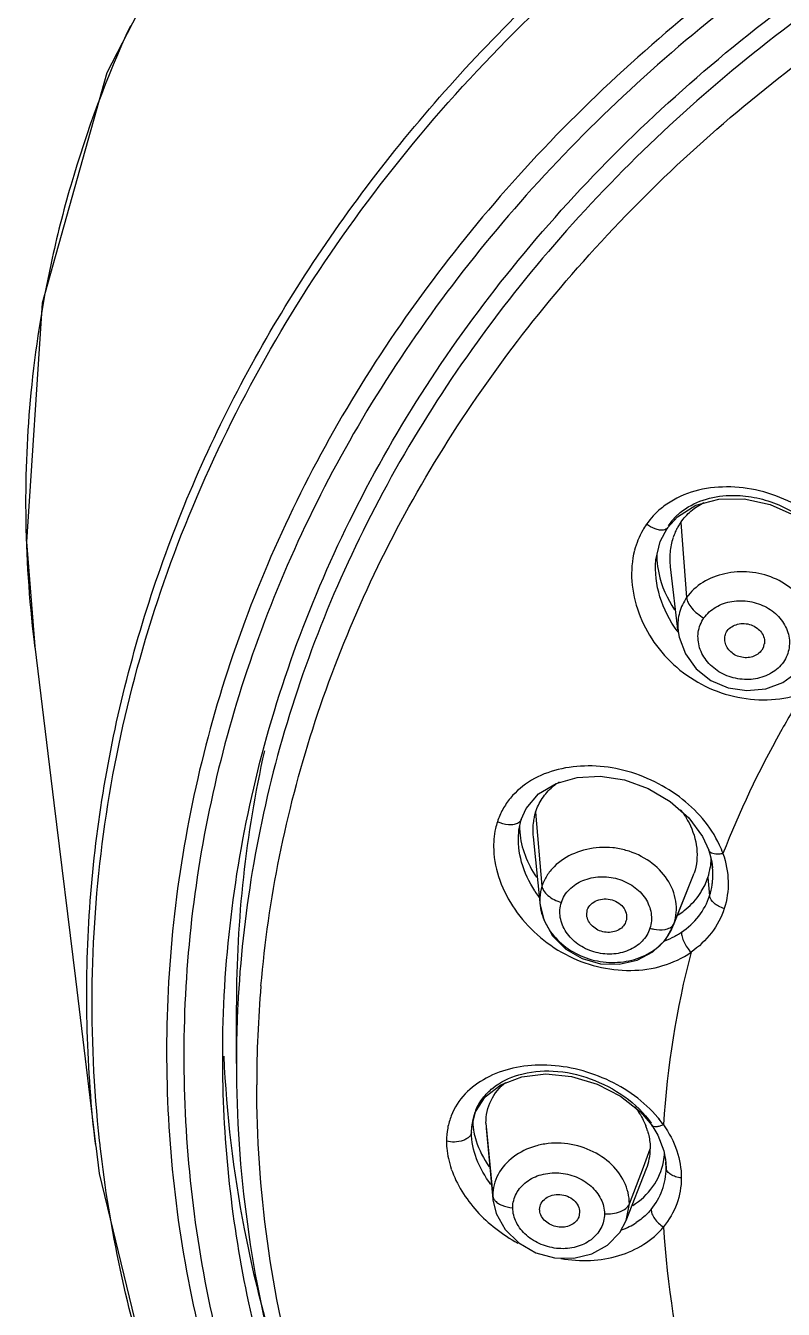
# Model space of a CAD drawing. Extents: x 0 to 1239, y 0 to 509.
# Drawn here: x 71.46 to 88.1, y 230.72 to 258.9 of the extents above; entities that cross this region are included whole.
import ezdxf

# ---------------------------------------------------------------- set-up
doc = ezdxf.new("R2010")
doc.units = 0
doc.header["$LTSCALE"] = 10
doc.header["$MEASUREMENT"] = 0
doc.layers.get('0').update_dxf_attribs({"linetype": 'CONTINUOUS'})

msp = doc.modelspace()

# ---------------------------------------------------------------- linework, layer by layer
at = {"color": 7, "linetype": 'Continuous'}
for p, q in [((85.551, 247.87), (85.77, 248.114)), ((85.551, 247.871), (85.551, 247.87)), ((71.476, 247.569), (71.669, 245.182)), ((85.3, 247.165), (85.301, 247.17)), ((85.614, 247.015), (85.783, 245.583)), ((87.661, 245.253), (87.625, 245.188)), ((82.343, 241.472), (82.452, 241.712)), ((86.019, 241.509), (86.321, 241.1)), ((82.286, 241.189), (82.291, 241.237)), ((82.291, 241.237), (82.343, 241.472)), ((82.343, 241.472), (82.343, 241.472)), ((82.285, 241.186), (82.286, 241.189)), ((82.602, 241.089), (82.755, 239.577)), ((86.321, 241.1), (86.46, 240.795)), ((86.46, 240.795), (86.46, 240.795)), ((86.46, 240.795), (86.479, 240.736)), ((86.479, 240.736), (86.525, 240.542)), ((86.525, 240.542), (86.543, 240.412)), ((86.543, 240.412), (86.543, 240.413)), ((85.674, 239.121), (86.113, 240.217)), ((86.113, 240.217), (86.14, 240.293)), ((82.755, 239.597), (82.757, 239.579)), ((83.781, 239.366), (83.793, 239.484)), ((84.642, 239.236), (84.635, 239.218)), ((85.674, 239.122), (85.697, 239.186)), ((72.555, 237.97), (73, 234.28)), ((76.087, 236.112), (76.087, 237.395)), ((81.256, 234.723), (81.335, 235.049)), ((84.958, 235.05), (85.207, 234.756)), ((85.207, 234.756), (85.339, 234.539)), ((85.207, 234.756), (85.207, 234.756)), ((81.25, 234.603), (81.256, 234.723)), ((81.256, 234.723), (81.256, 234.73)), ((81.573, 234.694), (81.712, 233.213)), ((85.339, 234.539), (85.474, 234.194)), ((85.474, 234.194), (85.519, 233.95)), ((85.519, 233.95), (85.519, 233.951)), ((84.647, 232.666), (85.095, 233.809)), ((81.712, 233.213), (81.72, 233.128)), ((81.72, 233.124), (81.72, 233.123)), ((82.747, 232.884), (82.746, 232.909)), ((83.625, 232.849), (83.605, 232.743)), ((84.648, 232.665), (84.648, 232.666))]:
    msp.add_line(p, q, dxfattribs=at)
at = {"color": 9, "linetype": 'Continuous'}
for p, q in [((85.844, 247.993), (85.972, 246.341)), ((82.655, 241.631), (82.798, 240.008)), ((85.697, 239.186), (86.11, 240.218)), ((86.11, 240.218), (86.14, 240.293)), ((86.442, 240.199), (86.478, 239.794)), ((81.25, 234.603), (81.267, 234.78)), ((81.567, 234.804), (81.716, 233.213)), ((73.094, 234.33), (73.084, 234.422)), ((73.097, 234.302), (73.094, 234.33)), ((85.023, 233.836), (85.176, 234.238)), ((85.506, 234.02), (85.525, 233.814)), ((85.525, 233.814), (85.519, 233.95)), ((84.717, 233.033), (85.023, 233.836)), ((81.716, 233.213), (81.72, 233.124)), ((84.648, 232.666), (84.717, 233.033))]:
    msp.add_line(p, q, dxfattribs=at)
at = {"color": 7, "linetype": 'Continuous'}
for points in [[(100.618, 278.623), (94.333, 276.713), (88.594, 274.107), (83.488, 270.829), (79.144, 266.972), (75.711, 262.637), (73.246, 257.864), (71.824, 252.806), (71.476, 247.569)], [(85.77, 248.114), (86.179, 248.368), (86.681, 248.502), (87.236, 248.509), (87.805, 248.389), (88.35, 248.144), (88.827, 247.789), (89.205, 247.355)], [(85.301, 247.17), (85.395, 247.576), (85.551, 247.871)], [(85.788, 245.598), (85.809, 245.475), (85.946, 245.105), (86.183, 244.78), (86.505, 244.525), (86.888, 244.363), (87.299, 244.299), (87.709, 244.339), (88.087, 244.48), (88.405, 244.714), (88.558, 244.895)], [(71.659, 245.269), (72.083, 241.837), (72.555, 237.97)], [(82.452, 241.712), (82.722, 242.03), (83.106, 242.263), (83.569, 242.395), (84.078, 242.422), (84.61, 242.342), (85.132, 242.152), (85.612, 241.868), (86.019, 241.509)], [(82.755, 239.597), (82.837, 239.264), (83.032, 238.918), (83.32, 238.627), (83.679, 238.415), (84.081, 238.302), (84.492, 238.291), (84.886, 238.379), (85.233, 238.563), (85.508, 238.83), (85.674, 239.121)], [(81.335, 235.049), (81.549, 235.38), (81.896, 235.645), (82.352, 235.821), (82.883, 235.886), (83.448, 235.83), (84.006, 235.663), (84.521, 235.398), (84.958, 235.05)], [(72.999, 234.309), (73.078, 233.7), (74.393, 228.269), (76.758, 223.105), (80.102, 218.336), (84.349, 214.082), (89.399, 210.437), (95.096, 207.539), (101.315, 205.442), (107.441, 204.273)], [(81.72, 233.124), (81.79, 232.818), (81.988, 232.467), (82.288, 232.173), (82.661, 231.959), (83.076, 231.844), (83.498, 231.839), (83.891, 231.935), (84.236, 232.125), (84.504, 232.4), (84.648, 232.665)]]:
    msp.add_lwpolyline(points, dxfattribs=at)
at = {"color": 9, "linetype": 'Continuous'}
for centre, radius, start, end in [((96.988, 248.241), 25.556, 155.356, 163.767), ((96.41, 248.424), 24.951, 163.7996, 167.8303), ((96.341, 248.442), 24.88, 167.8375, 174.4718), ((96.423, 248.436), 24.962, 174.4758, 180.5442), ((97.057, 248.441), 25.596, 180.5434, 186.9119), ((87.785, 247.09), 2.504, 216.2506, 216.9643), ((86.926, 245.732), 1.146, 183.5235, 186.7309), ((97.716, 248.507), 26.258, 186.8797, 187.0814), ((84.771, 240.023), 2.12, 19.2384, 24.73), ((84.896, 241.341), 2.678, 212.5214, 215.6503), ((84.938, 241.37), 2.728, 215.6436, 216.6913), ((84.949, 240.323), 1.612, 300.5662, 304.4887), ((104.982, 233.599), 19.55, 165.3127, 176.5791), ((101.816, 235.641), 25.282, 175.0629, 179.9951), ((101.62, 236.112), 25.533, 177.1305, 179.9986), ((83.408, 233.308), 2.522, 38.9907, 39.9234), ((83.504, 233.385), 2.399, 35.1492, 39.0152), ((83.921, 234.093), 1.751, 290.9898, 296.9127), ((83.976, 233.984), 1.629, 296.9116, 303.1634), ((104.889, 233.675), 19.457, 183.3868, 194.7076)]:
    msp.add_arc(centre, radius, start, end, dxfattribs=at)
at = {"color": 7, "linetype": 'Continuous'}
for centre, radius, start, end in [((86.719, 247.119), 1.403, 135.1481, 145.0451), ((86.75, 247.089), 1.446, 132.083, 135.1759), ((86.869, 247.277), 1.25, 145.0721, 149.1207), ((86.971, 247.225), 1.365, 155.8467, 161.8553), ((86.932, 247.242), 1.323, 153.4314, 155.8271), ((86.903, 247.257), 1.29, 149.1238, 153.4387), ((87.12, 247.286), 1.801, 180.0146, 180.7785), ((87.165, 247.287), 1.847, 180.7872, 183.6161), ((87.358, 245.373), 0.325, 338.4013, 351.5441), ((101.795, 237.387), 25.708, 167.4444, 179.982), ((83.894, 241.162), 1.339, 125.4886, 130.2656), ((83.92, 241.126), 1.383, 122.7412, 125.4957), ((83.775, 241.269), 1.178, 162.0589, 166.785), ((83.887, 241.323), 1.582, 179.8115, 180.4356), ((83.94, 241.324), 1.635, 180.4552, 184.605), ((85.059, 240.647), 1.453, 342.0812, 350.9742), ((84.998, 240.657), 1.516, 350.9665, 357.8878), ((84.972, 240.658), 1.541, 357.8711, 358.3571), ((84.874, 240.256), 1.676, 5.3489, 7.9021), ((84.977, 240.706), 1.553, 324.3002, 328.1635), ((83.779, 239.701), 1.03, 181.9027, 185.7733), ((101.657, 237.401), 25.87, 182.502, 190.9519), ((82.45, 234.626), 1.197, 159.8523, 161.837), ((82.444, 234.628), 1.191, 157.2536, 159.8522), ((82.523, 234.608), 1.272, 167.491, 174.4944), ((82.66, 234.883), 1.384, 181.3426, 181.8772), ((82.717, 234.886), 1.441, 181.902, 186.1303), ((82.474, 234.618), 1.223, 161.8545, 167.4773), ((82.769, 234.805), 1.201, 180.0346, 184.7723), ((82.819, 234.897), 1.544, 186.1326, 190.5575), ((82.826, 234.809), 1.259, 184.7405, 185.2619), ((83.651, 234.182), 1.532, 19.7529, 21.4279), ((83.692, 234.197), 1.488, 17.0316, 19.7578), ((83.999, 234.237), 1.176, 338.6191, 0.0146), ((84.128, 234.213), 1.36, 349.1671, 357.8145), ((102.181, 237.493), 26.402, 190.9336, 195.9084)]:
    msp.add_arc(centre, radius, start, end, dxfattribs=at)
at = {"color": 9, "linetype": 'Continuous'}
for points, start_tangent, end_tangent in [([(73.084, 234.422), (72.925, 237.897), (73.202, 241.367), (73.913, 244.794), (75.05, 248.142), (78.548, 254.458), (83.546, 260.042), (86.542, 262.484), (89.828, 264.655), (97.127, 268.1), (105.128, 270.227), (113.487, 270.953)], (-0.108187, 0.994131), (0.999999, 0.001328)), ([(113.487, 268.538), (106.287, 267.983), (99.335, 266.337), (92.872, 263.657), (89.894, 261.957), (87.119, 260.035), (82.277, 255.597), (78.511, 250.495), (75.952, 244.906), (74.688, 239.022), (74.763, 233.047), (76.174, 227.186), (78.872, 221.641), (82.765, 216.605), (87.717, 212.251), (93.559, 208.728), (100.088, 206.159), (107.079, 204.632)], (-1, 0), (0.990632, -0.136562)), ([(113.487, 268.129), (106.359, 267.58), (99.476, 265.951), (93.076, 263.298), (90.128, 261.615), (87.381, 259.713), (82.585, 255.32), (78.855, 250.27), (76.319, 244.737), (75.066, 238.912), (75.137, 232.996), (76.53, 227.193), (79.198, 221.703), (83.048, 216.715), (87.948, 212.401), (93.729, 208.91), (100.191, 206.363), (107.111, 204.847)], (-1, 0), (0.990541, -0.137215)), ([(72.999, 234.31), (72.858, 239.364), (73.641, 244.385), (75.322, 249.247), (77.868, 253.836), (81.228, 258.079), (85.295, 261.832), (90.029, 265.059), (95.266, 267.65)], (-0.118024, 0.993011), (0.924076, 0.38221)), ([(113.487, 267.018), (106.381, 266.455), (99.533, 264.786), (93.194, 262.073), (87.594, 258.413), (82.938, 253.941), (79.395, 248.819), (78.083, 246.072), (77.094, 243.235), (76.438, 240.332), (76.119, 237.39)], (-1, 0), (-0.050045, -0.998747)), ([(76.628, 237.817), (77.036, 240.658), (77.764, 243.455), (78.805, 246.184), (80.151, 248.82), (83.706, 253.722), (88.305, 257.992), (93.785, 261.478), (99.956, 264.059), (106.601, 265.645), (113.487, 266.18)], (0.086035, 0.996292), (1, 0)), ([(89.899, 246.194), (89.758, 246.855), (89.416, 247.476), (88.909, 248.013), (88.279, 248.426), (87.575, 248.684), (86.849, 248.771), (86.151, 248.678), (85.539, 248.393)], (-0.041961, 0.999119), (-0.821846, -0.56971)), ([(85.538, 248.391), (85.411, 248.297), (85.093, 247.953)], (-0.826733, -0.562594), (-0.567468, -0.823396)), ([(85.093, 247.953), (85.009, 247.82), (84.831, 247.38)], (-0.578512, -0.815674), (-0.248232, -0.968701)), ([(85.467, 247.823), (85.38, 247.824), (85.28, 247.85), (85.093, 247.953)], (-0.986005, -0.166719), (-0.803943, 0.594706)), ([(85.551, 247.87), (85.518, 247.841), (85.467, 247.823)], (-0.57156, -0.82056), (-0.986005, -0.166719)), ([(84.83, 247.379), (84.77, 246.7), (84.921, 246.01), (85.257, 245.364), (85.755, 244.811), (86.384, 244.397), (87.097, 244.155), (87.837, 244.103), (88.543, 244.253)], (-0.253262, -0.967398), (0.9355, 0.353325)), ([(85.766, 245.609), (85.388, 246.361), (85.3, 247.165)], (-0.591321, 0.806436), (0.094872, 0.995489)), ([(88.701, 245.165), (88.771, 245.625), (88.642, 246.085), (88.333, 246.485), (87.884, 246.771), (87.354, 246.901), (86.814, 246.867), (86.331, 246.675), (85.972, 246.341)], (0.356073, 0.934458), (-0.572457, -0.819934)), ([(85.972, 246.341), (85.819, 246.016), (85.782, 245.662)], (-0.572836, -0.81967), (0.061336, -0.998117)), ([(85.972, 246.341), (86.004, 246.233), (86.089, 246.108), (86.353, 245.894)], (0.077768, -0.996971), (0.874359, -0.48528)), ([(86.353, 245.894), (86.614, 246.132), (86.968, 246.257), (87.359, 246.256), (87.729, 246.128), (88.023, 245.89), (88.197, 245.578), (88.223, 245.239), (88.097, 244.926)], (0.572727, 0.819746), (-0.572704, -0.819762)), ([(88.097, 244.926), (87.837, 244.687), (87.485, 244.559), (87.095, 244.56), (86.725, 244.691), (86.432, 244.93), (86.259, 245.242), (86.23, 245.58), (86.353, 245.894)], (-0.572704, -0.819762), (0.572728, 0.819746)), ([(88.543, 244.253), (88.035, 243.393), (86.772, 240.721)], (-0.528644, -0.848844), (-0.361658, -0.932311)), ([(86.696, 240.91), (85.814, 241.965), (85.192, 242.336), (84.508, 242.569), (83.813, 242.646), (83.151, 242.566), (82.564, 242.33), (82.104, 241.938)], (-0.417656, 0.908605), (-0.634494, -0.772928)), ([(82.103, 241.936), (81.936, 241.692), (81.818, 241.418)], (-0.641644, -0.767003), (-0.302232, -0.953234)), ([(81.818, 241.418), (81.777, 241.272), (81.737, 240.808)], (-0.315297, -0.948993), (0.042416, -0.9991)), ([(82.343, 241.472), (82.321, 241.431), (82.28, 241.396), (82.185, 241.361), (82.061, 241.355), (81.818, 241.418)], (-0.309884, -0.950775), (-0.909559, 0.415574)), ([(82.639, 239.901), (82.351, 240.534), (82.286, 241.186)], (-0.537496, 0.843267), (0.091059, 0.995845)), ([(81.737, 240.807), (81.87, 240.136), (82.202, 239.498), (82.694, 238.943), (83.311, 238.511), (84.013, 238.242), (84.746, 238.157), (85.453, 238.262), (86.07, 238.556)], (0.037451, -0.999298), (0.820597, 0.571507)), ([(85.697, 239.186), (85.745, 239.428), (85.736, 239.676), (85.549, 240.154), (85.164, 240.545), (84.642, 240.793), (84.353, 240.849), (84.06, 240.855), (83.508, 240.727), (83.063, 240.433), (82.903, 240.234), (82.798, 240.008)], (0.308415, 0.951252), (-0.308245, -0.951307)), ([(86.65, 240.71), (86.58, 240.716), (86.522, 240.734), (86.481, 240.761), (86.46, 240.795)], (-0.999922, 0.012456), (-0.328929, 0.944355)), ([(86.772, 240.721), (86.68, 240.711), (86.65, 240.71)], (-0.983907, -0.178679), (-0.999922, 0.012456)), ([(86.772, 240.721), (86.885, 240.109), (86.799, 239.513)], (0.324989, -0.945718), (-0.306304, -0.951934)), ([(83.223, 239.65), (83.399, 239.935), (83.697, 240.131), (84.068, 240.213), (84.458, 240.167), (84.808, 239.999), (85.067, 239.734), (85.193, 239.413), (85.168, 239.083)], (0.308442, 0.951243), (-0.308413, -0.951253)), ([(82.798, 240.008), (82.834, 239.908), (82.928, 239.802), (83.067, 239.711), (83.223, 239.65)], (0.088247, -0.996099), (0.9601, -0.279656)), ([(85.168, 239.083), (84.994, 238.797), (84.699, 238.598), (84.328, 238.516), (83.938, 238.564), (83.588, 238.734), (83.33, 238.999), (83.2, 239.32), (83.223, 239.65)], (-0.308413, -0.951253), (0.308442, 0.951243)), ([(85.862, 238.994), (86.24, 239.348), (86.478, 239.794)], (0.825158, 0.564901), (0.30867, 0.951169)), ([(86.799, 239.513), (86.676, 239.565), (86.575, 239.635), (86.478, 239.794)], (-0.95233, 0.305071), (-0.087802, 0.996138)), ([(86.799, 239.513), (86.518, 238.982), (86.07, 238.556)], (-0.312028, -0.950073), (-0.817284, -0.576236)), ([(85.168, 239.083), (85.25, 239.063), (85.501, 239.058)], (0.960111, -0.279619), (0.983721, 0.179704)), ([(85.501, 239.058), (85.551, 239.07), (85.662, 239.134)], (0.983721, 0.179704), (0.69965, 0.714486)), ([(85.662, 239.134), (85.674, 239.146), (85.697, 239.186)], (0.69965, 0.714486), (0.37166, 0.928369)), ([(85.862, 238.994), (85.873, 238.897), (85.916, 238.778), (86.07, 238.556)], (-0.054624, -0.998507), (0.699071, -0.715053)), ([(85.769, 238.934), (85.701, 238.896), (85.485, 238.8)], (-0.860913, -0.508752), (-0.938323, -0.34576)), ([(85.342, 234.927), (84.83, 235.403), (84.204, 235.766), (82.818, 236.079), (82.157, 236.009), (81.575, 235.794), (81.11, 235.444), (80.807, 234.968)], (-0.641743, 0.766919), (-0.367871, -0.929877)), ([(90.539, 211.708), (87.43, 213.99), (84.651, 216.547), (82.237, 219.345), (80.219, 222.35), (78.622, 225.523), (77.467, 228.824), (76.768, 232.212), (76.534, 235.643)], (-0.83663, 0.547769), (0, 1)), ([(80.807, 234.966), (80.727, 234.696), (80.701, 234.406)], (-0.376873, -0.926265), (0.006273, -0.99998)), ([(85.466, 234.766), (85.382, 234.736), (85.305, 234.723), (85.207, 234.756)], (-0.916076, -0.401005), (-0.573695, 0.819069)), ([(85.466, 234.766), (85.757, 234.198), (85.857, 233.603)], (0.572788, -0.819704), (0.003126, -0.999995)), ([(81.25, 234.603), (81.202, 234.507), (81.144, 234.461), (81.066, 234.425), (80.876, 234.39), (80.701, 234.406)], (-0.092777, -0.995687), (-0.975096, 0.221785)), ([(81.675, 233.458), (81.362, 234.021), (81.25, 234.603)], (-0.597501, 0.801868), (-0.000133, 1)), ([(76.452, 223.746), (74.251, 228.91), (73.097, 234.302)], (-0.475728, 0.879592), (-0.112484, 0.993653)), ([(80.701, 234.406), (80.707, 234.256), (80.807, 233.799)], (-0.00695, -0.999976), (0.327492, -0.944854)), ([(84.717, 233.033), (84.603, 233.515), (84.279, 233.937), (83.793, 234.234), (83.222, 234.363), (82.931, 234.355), (82.652, 234.299), (82.168, 234.059), (81.836, 233.68), (81.746, 233.453), (81.716, 233.213)], (-0.000017, 1), (0.000049, -1)), ([(80.807, 233.797), (81.366, 232.875), (81.783, 232.488), (82.265, 232.172)], (0.32323, -0.94632), (0.879088, -0.47666)), ([(82.156, 232.948), (82.176, 233.109), (82.235, 233.261), (82.456, 233.514), (82.782, 233.672), (83.165, 233.71), (83.548, 233.622), (83.874, 233.421), (84.092, 233.137), (84.169, 232.813)], (0, 1), (0.000031, -1)), ([(85.194, 232.91), (85.438, 233.333), (85.525, 233.814)], (0.638312, 0.769777), (0.000029, 1)), ([(85.857, 233.603), (85.731, 233.628), (85.626, 233.676), (85.554, 233.74), (85.525, 233.814)], (-0.995466, 0.095117), (-0.092664, 0.995697)), ([(85.857, 233.603), (85.756, 233.031), (85.466, 232.525)], (-0.003504, -0.999994), (-0.628589, -0.777738)), ([(81.716, 233.213), (81.72, 233.19), (81.754, 233.119)], (0.093146, -0.995652), (0.59893, -0.800801)), ([(81.754, 233.119), (81.772, 233.097), (81.846, 233.038)], (0.59893, -0.800801), (0.852101, -0.523377)), ([(81.846, 233.038), (81.915, 233.003), (82.156, 232.948)], (0.852101, -0.523377), (0.997731, -0.067321)), ([(84.169, 232.813), (84.092, 232.499), (83.874, 232.244), (83.548, 232.087), (83.165, 232.051), (82.782, 232.141), (82.456, 232.342), (82.235, 232.625), (82.156, 232.948)], (0.000031, -1), (0, 1)), ([(84.169, 232.813), (84.346, 232.818), (84.519, 232.863), (84.717, 233.033)], (0.997734, -0.067283), (0.355797, 0.934563)), ([(85.194, 232.91), (85.122, 232.83), (84.867, 232.62)], (-0.637054, -0.770819), (-0.836716, -0.547638)), ([(85.194, 232.91), (85.212, 232.816), (85.27, 232.708), (85.466, 232.525)], (-0.010512, -0.999945), (0.84877, -0.528761)), ([(83.212, 231.835), (83.865, 231.791), (84.486, 231.897), (85.035, 232.145), (85.466, 232.525)], (0.983798, -0.17928), (0.633549, 0.773703))]:
    msp.add_spline(points, degree=3, dxfattribs=dict(at, start_tangent=start_tangent, end_tangent=end_tangent))
at = {"color": 7, "linetype": 'Continuous'}
for points, start_tangent, end_tangent in [([(75.787, 236.269), (76.512, 242.347), (78.657, 248.191), (82.141, 253.577), (86.83, 258.298), (92.543, 262.172), (99.06, 265.051), (106.132, 266.824), (113.487, 267.423)], (0.000029, 1), (1, 0)), ([(85.781, 248.162), (86.266, 248.457), (86.843, 248.58)], (0.742135, 0.67025), (0.997914, 0.064556)), ([(86.843, 248.58), (87.33, 248.561), (87.819, 248.445), (88.709, 247.937)], (0.997914, 0.064556), (0.761884, -0.647713)), ([(85.844, 247.993), (86.069, 248.241), (86.353, 248.429)], (0.572699, 0.819766), (0.892512, 0.451025)), ([(85.674, 247.65), (85.609, 247.339), (85.613, 247.015)], (-0.311732, -0.95017), (0.117847, -0.993032)), ([(85.322, 247.17), (85.361, 246.886), (85.71, 246.072)], (0.062915, -0.998019), (0.558993, -0.829172)), ([(86.864, 245.611), (87.093, 245.757), (87.24, 245.771), (87.388, 245.743), (87.519, 245.674), (87.617, 245.574), (87.674, 245.453), (87.68, 245.325)], (0.572727, 0.819746), (-0.146908, -0.98915)), ([(86.812, 245.393), (86.818, 245.507), (86.864, 245.611)], (-0.116694, 0.993168), (0.572727, 0.819746)), ([(87.625, 245.188), (87.423, 245.044), (87.291, 245.022), (87.154, 245.038), (87.027, 245.088), (86.922, 245.171), (86.848, 245.276), (86.812, 245.393)], (-0.572707, -0.81976), (-0.116694, 0.993168)), ([(82.655, 241.631), (82.803, 241.933), (83.029, 242.184)], (0.308421, 0.95125), (0.762877, 0.646544)), ([(82.629, 241.538), (82.608, 241.429), (82.602, 241.089)], (-0.228963, -0.973435), (0.101772, -0.994808)), ([(85.839, 241.685), (85.891, 241.615), (86.026, 241.394)], (0.612676, -0.790334), (0.456818, -0.88956)), ([(86.026, 241.394), (86.195, 240.839), (86.14, 240.293)], (0.456818, -0.88956), (-0.308406, -0.951255)), ([(82.31, 241.193), (82.426, 240.684), (82.679, 240.201)], (0.079961, -0.996798), (0.561337, -0.827587)), ([(86.535, 240.487), (86.523, 240.561), (86.467, 240.784)], (-0.137409, 0.990514), (-0.304771, 0.952426)), ([(86.544, 240.123), (86.549, 240.195), (86.543, 240.412)], (0.088086, 0.996113), (-0.092648, 0.995699)), ([(86.296, 239.887), (86.442, 240.199)], (0.527324, 0.849664), (0.308404, 0.951255)), ([(86.478, 239.794), (86.535, 240.039), (86.544, 240.123)], (0.308155, 0.951336), (0.088086, 0.996113)), ([(82.798, 240.008), (82.751, 239.754), (82.75, 239.667)], (-0.308521, -0.951217), (0.033004, -0.999455)), ([(82.757, 239.579), (82.894, 239.157), (83.182, 238.786), (83.59, 238.505), (84.078, 238.353), (84.586, 238.348), (85.056, 238.486), (85.433, 238.754), (85.674, 239.121)], (0.117972, -0.993017), (0.371348, 0.928494)), ([(83.793, 239.484), (83.871, 239.606), (84.003, 239.691), (84.166, 239.726), (84.336, 239.705), (84.487, 239.632), (84.599, 239.518), (84.653, 239.379), (84.642, 239.236)], (0.308442, 0.951243), (-0.308417, -0.951251)), ([(85.791, 239.378), (85.919, 239.469), (86.238, 239.8)], (0.841906, 0.539625), (0.583389, 0.812193)), ([(84.635, 239.218), (84.565, 239.111), (84.455, 239.033), (84.317, 238.995), (84.168, 238.998), (83.905, 239.129), (83.82, 239.24), (83.781, 239.366)], (-0.37184, -0.928297), (-0.100144, 0.994973)), ([(84.087, 216.767), (80.535, 221.134), (77.923, 225.933), (76.325, 231.026), (75.787, 236.269)], (-0.696747, 0.717317), (0.000029, 1)), ([(76.087, 236.112), (76.329, 232.583), (77.05, 229.101), (78.242, 225.711), (79.886, 222.459), (81.961, 219.385), (84.44, 216.528), (87.29, 213.926), (90.473, 211.609)], (0, -1), (0.839046, -0.54406)), ([(82.291, 235.865), (83.045, 235.948), (83.857, 235.778), (84.614, 235.382), (85.195, 234.8)], (0.95921, 0.282695), (0.569996, -0.821647)), ([(81.346, 235.089), (81.5, 235.354), (81.715, 235.573), (82.291, 235.865)], (0.386672, 0.922217), (0.95921, 0.282695)), ([(81.567, 234.804), (81.681, 235.303), (82, 235.698)], (-0.000005, 1), (0.7786, 0.62752)), ([(84.836, 235.162), (84.909, 235.061), (85.077, 234.742)], (0.610399, -0.792094), (0.365281, -0.930897)), ([(81.302, 234.614), (81.351, 234.417), (81.64, 233.847)], (0.182802, -0.98315), (0.579521, -0.814957)), ([(85.115, 234.633), (85.141, 234.534), (85.176, 234.238)], (0.292759, -0.956186), (0.000029, -1)), ([(84.79, 232.996), (85.234, 233.413), (85.464, 233.957)], (0.85087, 0.525376), (0.187581, 0.982249)), ([(82.746, 232.909), (82.782, 233.044), (82.88, 233.154), (83.024, 233.221), (83.191, 233.238), (83.357, 233.199), (83.497, 233.112), (83.591, 232.989), (83.625, 232.849)], (0, 1), (0.000026, -1)), ([(83.604, 232.743), (83.536, 232.638), (83.427, 232.561), (83.289, 232.522), (83.14, 232.525), (82.996, 232.571), (82.873, 232.652), (82.747, 232.884)], (-0.364915, -0.931041), (-0.09356, 0.995614))]:
    msp.add_spline(points, degree=3, dxfattribs=dict(at, start_tangent=start_tangent, end_tangent=end_tangent))

doc.saveas('drawing.dxf')
